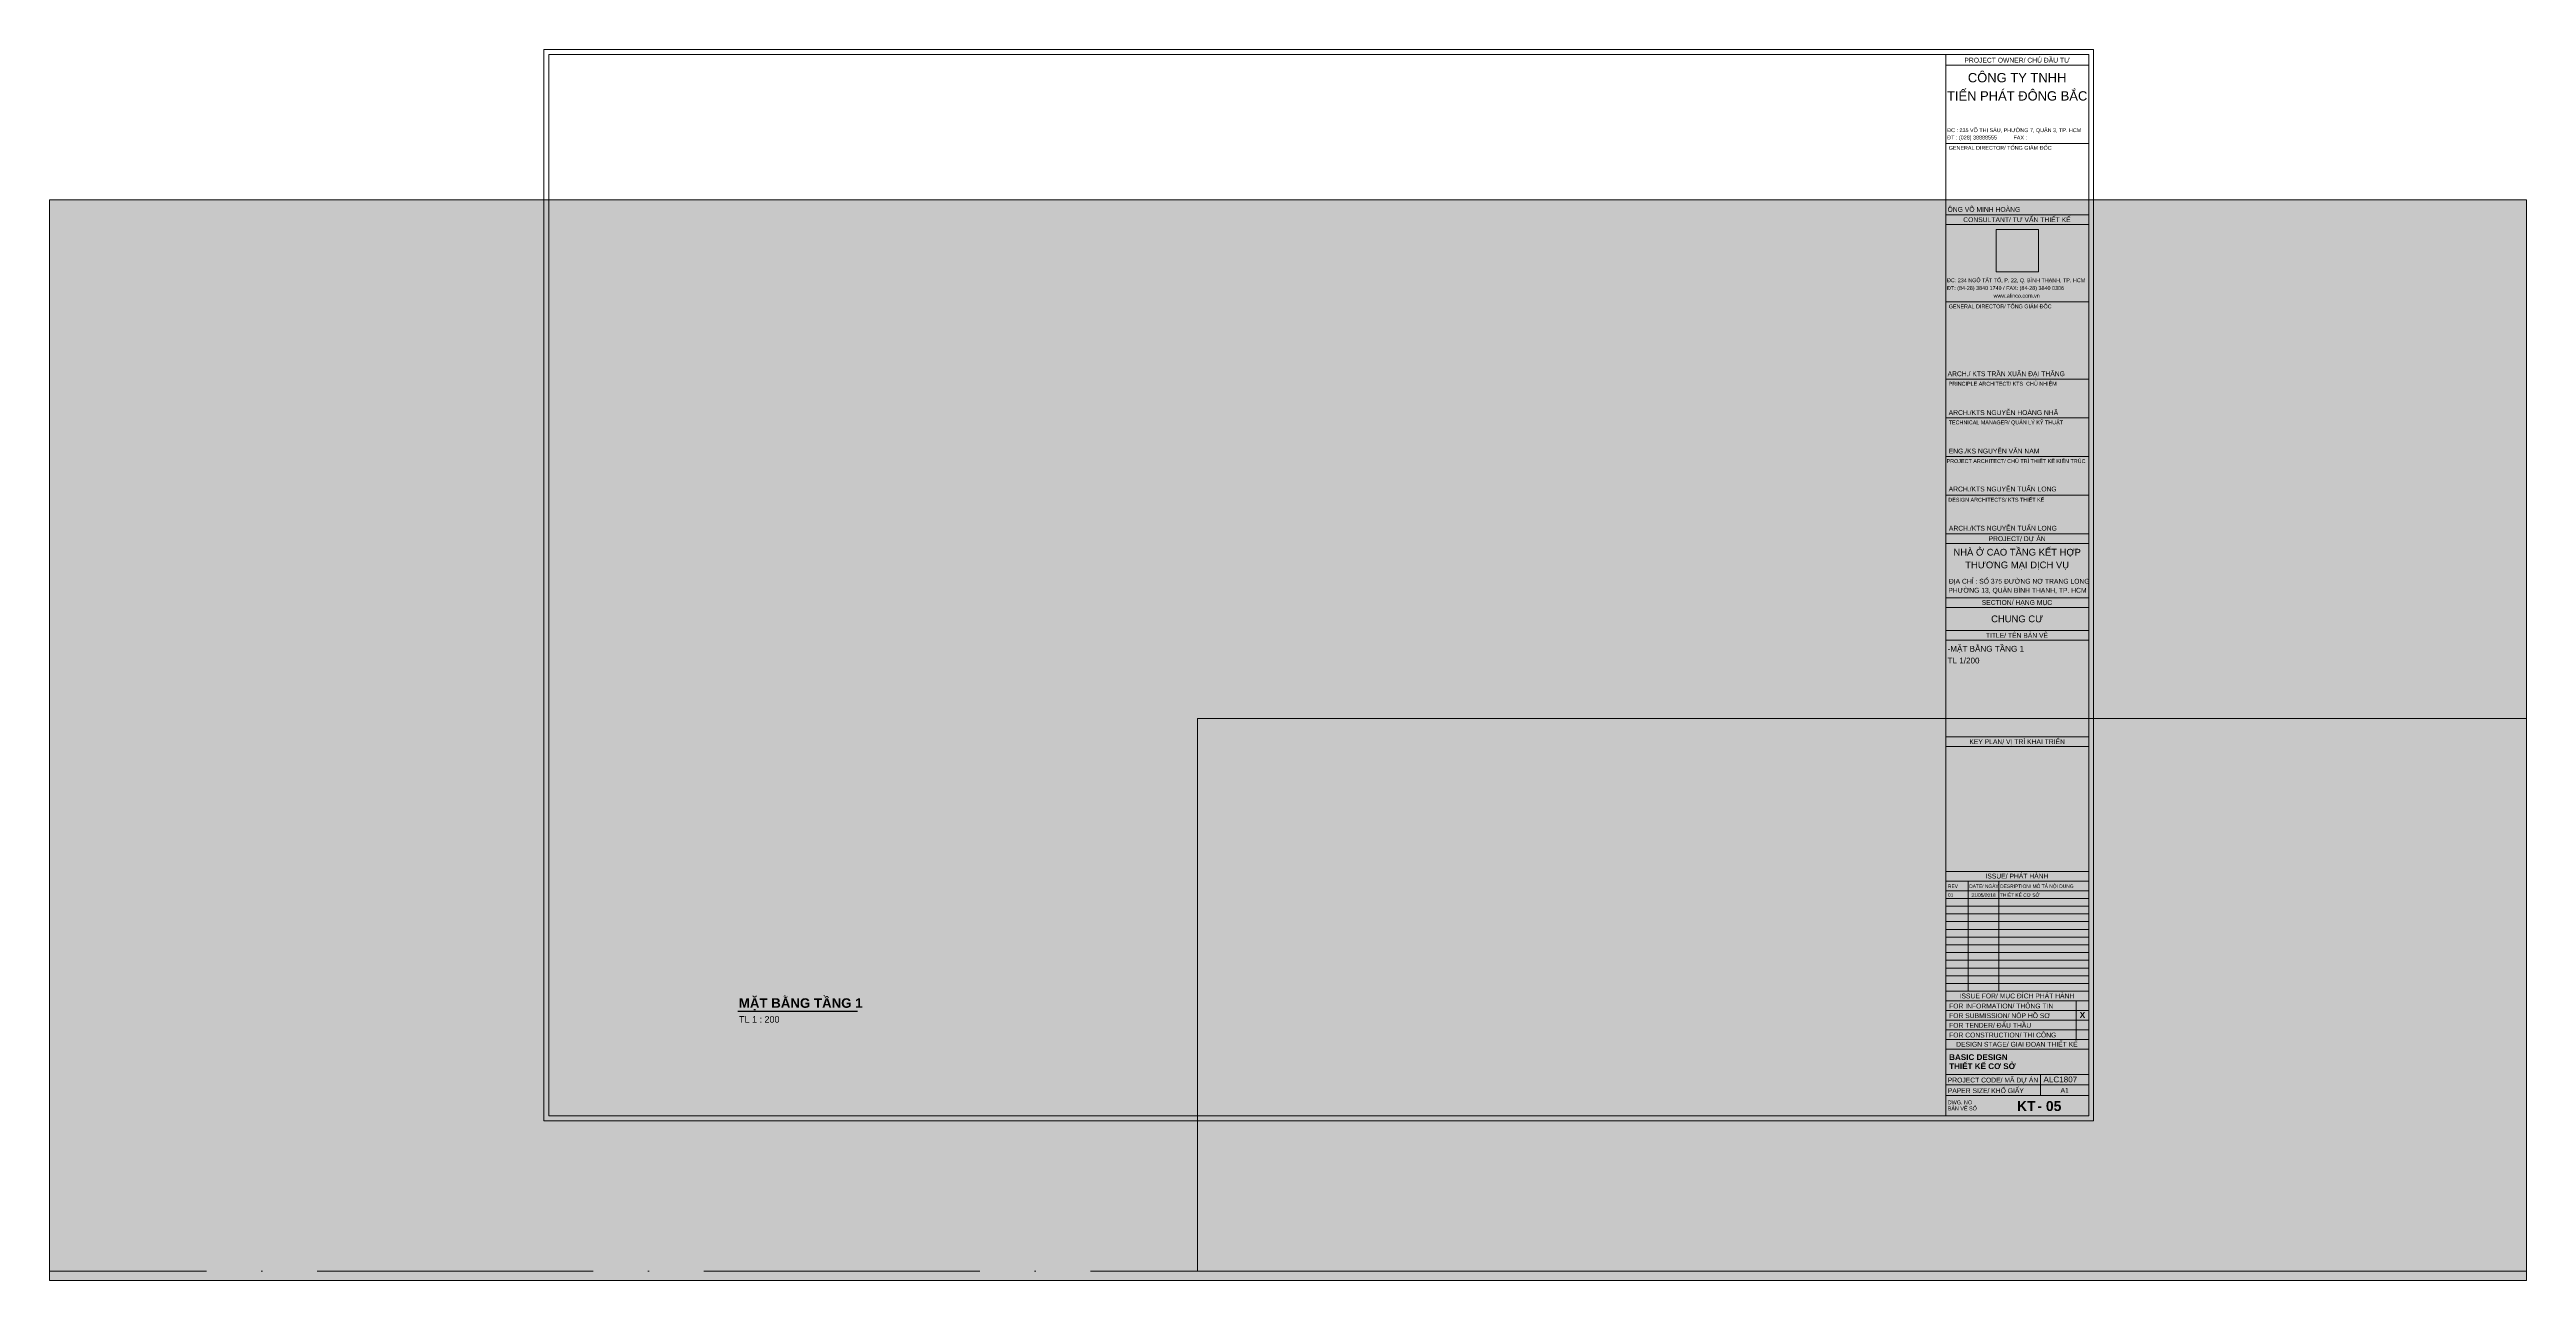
# Paper-space layout 'Layout1' of a CAD drawing. Header units: millimetres. Extents: x -223 to 1123, y -5 to 663.
# The model-space entities are those that its viewports show. They can reach past a viewport. Long polylines and large blocks are cut down to what shows.
import ezdxf

# ---------------------------------------------------------------- set-up
doc = ezdxf.new("R2010")
doc.units = ezdxf.units.MM
doc.linetypes.add('Grid Line', pattern=[4.2, 3, -0.6, 0, -0.6])
for name, color, linetype, lineweight in [('A-FLOR-PATT', 8, 'Continuous', 9), ('G-ANNO-TTLB', 6, 'Continuous', 5), ('G-ANNO-TTLB-MEDM', 33, 'Continuous', 9), ('G-ANNO-TTLB-THIN', 151, 'Continuous', 5), ('NET-CAT', 3, 'Continuous', 15), ('TRUC', 225, 'Continuous', 5), ('X-COT HAM$0$LC.HA', 8, 'Continuous', 9)]:
    doc.layers.add(name, color=color, linetype=linetype, lineweight=lineweight)
doc.styles.add('Arial_10', font='arial_0.ttf', dxfattribs={"height": 2.5})
doc.styles.add('Arial_11', font='arial_0.ttf', dxfattribs={"height": 4.8})
doc.styles.add('Arial_12', font='arial_0.ttf', dxfattribs={"height": 2})
doc.styles.add('Arial_13', font='arial_0.ttf', dxfattribs={"height": 3.5})
doc.styles.add('Arial_14', font='arial_0.ttf', dxfattribs={"height": 3})
doc.styles.add('Arial_15', font='arial_0.ttf', dxfattribs={"height": 1.8})
doc.styles.add('Arial_7', font='arial_0.ttf', dxfattribs={"height": 2.5})
doc.styles.add('Arial_8', font='arial_0.ttf', dxfattribs={"height": 2})
doc.styles.add('Arial_9', font='arial_0.ttf', dxfattribs={"height": 1.8})
doc.styles.add('Arial_B_1', font='arialbd_0.ttf', dxfattribs={"height": 3})
doc.styles.add('Arial_B_2', font='arialbd_0.ttf', dxfattribs={"height": 5.15873})
picture_1 = doc.add_image_def('image1.jpg', size_in_pixel=(598, 599))

# ---------------------------------------------------------------- blocks, each defined once
blk = doc.blocks.new('KT-A1 - KT-A1-1017761--MẶT BẰNG TẦNG 1')
at = {"layer": 'G-ANNO-TTLB-MEDM'}
for p, q in [((28, 553.5), (28, 4.5)), ((825, 553.5), (28, 553.5)), ((751, 553.5), (751, 4.5)), ((825, 4.5), (825, 553.5)), ((28, 4.5), (825, 4.5))]:
    blk.add_line(p, q, dxfattribs=at)
at = {"layer": 'G-ANNO-TTLB-THIN'}
for p, q in [((827.5, 556), (25.5, 556)), ((25.5, 556), (25.5, 2)), ((827.5, 2), (827.5, 556)), ((825, 548), (751, 548)), ((825, 507.5), (751, 507.5)), ((825, 470.5), (751, 470.5)), ((825, 465.5), (751, 465.5)), ((825, 425.5), (751, 425.5)), ((825, 385.5), (751, 385.5)), ((825, 365.5), (751, 365.5)), ((825, 345.5), (751, 345.5)), ((825, 325.5), (751, 325.5)), ((825, 305.5), (751, 305.5)), ((825, 300.5), (751, 300.5)), ((825, 272.5), (751, 272.5)), ((825, 267.5), (751, 267.5)), ((825, 255.5), (751, 255.5)), ((825, 250.5), (751, 250.5)), ((825, 200.5), (751, 200.5)), ((825, 195.5), (751, 195.5)), ((825, 131), (751, 131)), ((825, 126), (751, 126)), ((825, 121), (751, 121)), ((825, 117), (751, 117)), ((762.5, 69), (762.5, 126)), ((778.5, 69), (778.5, 126)), ((825, 113), (751, 113)), ((825, 109), (751, 109)), ((825, 105), (751, 105)), ((825, 101), (751, 101)), ((825, 97), (751, 97)), ((825, 93), (751, 93)), ((825, 89), (751, 89)), ((825, 85), (751, 85)), ((825, 81), (751, 81)), ((825, 77), (751, 77)), ((825, 73), (751, 73)), ((825, 69), (751, 69)), ((825, 64), (751, 64)), ((825, 59), (751, 59)), ((825, 54), (751, 54)), ((818.5, 44), (818.5, 64)), ((825, 49), (751, 49)), ((825, 44), (751, 44)), ((825, 39), (751, 39)), ((825, 26), (751, 26)), ((800, 26), (800, 15)), ((825, 20.5), (751, 20.5)), ((825, 15), (751, 15)), ((25.5, 2), (827.5, 2))]:
    blk.add_line(p, q, dxfattribs=at)
at = {"layer": 'G-ANNO-TTLB', "line_spacing_factor": 0.936439}
for s, insert, char_height, width, attachment_point, style in [('\\pt12.7,25.4,38.1,50.8,63.5,76.2,88.9,101.6,114.3,127,139.7,152.4,165.1,177.8,190.5,203.2,215.9,228.6,241.3,254,266.7,279.4,292.1,304.8,317.5,330.2,342.9,355.6,368.3,381,393.7,406.4;PROJECT OWNER/ CHỦ {\\fArial|b0|i0|c238|p34;ĐẦU T}Ư', (787.9, 551.8), 2.5, 72.23, 2, 'Arial_7'), ('\\pt12,24,36,48,60,72,84,96,108,120,132,144,156,168,180,192,204,216,228,240,252,264,276,288,300,312,324,336,348,360,372,384;GENERAL DIRECTOR/ TỔNG GIÁM {\\fArial|b0|i0|c238|p34;ĐỐC}', (752.5, 506.2), 2, 71.44, 1, 'Arial_8'), ('\\pt12.7,25.4,38.1,50.8,63.5,76.2,88.9,101.6,114.3,127,139.7,152.4,165.1,177.8,190.5,203.2,215.9,228.6,241.3,254,266.7,279.4,292.1,304.8,317.5,330.2,342.9,355.6,368.3,381,393.7,406.4;ÔNG VÕ MINH HOÀNG', (751.9, 474.6), 2.5, 72.03, 1, 'Arial_7'), ('\\pt12.7,25.4,38.1,50.8,63.5,76.2,88.9,101.6,114.3,127,139.7,152.4,165.1,177.8,190.5,203.2,215.9,228.6,241.3,254,266.7,279.4,292.1,304.8,317.5,330.2,342.9,355.6,368.3,381,393.7,406.4;CONSULTANT/ T{\\fArial|b0|i0|c163|p34;Ư VẤN THIẾT KẾ}', (787.8, 469.3), 2.5, 72.36, 2, 'Arial_7'), ('\\pt12,24,36,48,60,72,84,96,108,120,132,144,156,168,180,192,204,216,228,240,252,264,276,288,300,312,324,336,348,360,372,384;{\\fArial|b0|i0|c238|p34;ĐC: 234 NGÔ TẤT TỐ, P. 22, Q. B}ÌNH THẠNH, TP. HCM', (751.6, 437.7), 2, 72.89, 1, 'Arial_8'), ('\\pt12,24,36,48,60,72,84,96,108,120,132,144,156,168,180,192,204,216,228,240,252,264,276,288,300,312,324,336,348,360,372,384;{\\fArial|b0|i0|c238|p34;ĐT: (84-28) 3840 1749 / FAX: (84-28) 3840 0306}', (751.6, 433.7), 2, 72.89, 1, 'Arial_8'), ('\\pt12,24,36,48,60,72,84,96,108,120,132,144,156,168,180,192,204,216,228,240,252,264,276,288,300,312,324,336,348,360,372,384;GENERAL DIRECTOR/ TỔNG GIÁM {\\fArial|b0|i0|c238|p34;ĐỐC}', (752.5, 424.2), 2, 71.44, 1, 'Arial_8'), ('\\pt12,24,36,48,60,72,84,96,108,120,132,144,156,168,180,192,204,216,228,240,252,264,276,288,300,312,324,336,348,360,372,384;{\\fArial|b0|i0|c238|p34;www.alinco.com.vn}', (775.7, 429.7), 2, 24.61, 1, 'Arial_8'), ('\\pt12.7,25.4,38.1,50.8,63.5,76.2,88.9,101.6,114.3,127,139.7,152.4,165.1,177.8,190.5,203.2,215.9,228.6,241.3,254,266.7,279.4,292.1,304.8,317.5,330.2,342.9,355.6,368.3,381,393.7,406.4;ARCH./ KTS TRẦN XUÂN {\\fArial|b0|i0|c238|p34;ĐẠI THẮNG}', (751.9, 389.6), 2.5, 72.03, 1, 'Arial_7'), ('\\pt12,24,36,48,60,72,84,96,108,120,132,144,156,168,180,192,204,216,228,240,252,264,276,288,300,312,324,336,348,360,372,384;PRINCIPLE ARCHITECT/ KTS  CHỦ NHIỆM', (752.5, 384.2), 2, 71.44, 1, 'Arial_8'), ('\\pt12,24,36,48,60,72,84,96,108,120,132,144,156,168,180,192,204,216,228,240,252,264,276,288,300,312,324,336,348,360,372,384;TECHNICAL MANAGER/ QUẢN LÝ KỸ THUẬT', (752.5, 364.2), 2, 71.24, 1, 'Arial_8'), ('\\pt12,24,36,48,60,72,84,96,108,120,132,144,156,168,180,192,204,216,228,240,252,264,276,288,300,312,324,336,348,360,372,384;PROJECT ARCHITECT/ CHỦ TRÌ THIẾT KẾ KIẾN TRÚC', (751.4, 344.2), 2, 75.21, 1, 'Arial_8'), ('\\pt12,24,36,48,60,72,84,96,108,120,132,144,156,168,180,192,204,216,228,240,252,264,276,288,300,312,324,336,348,360,372,384;DESIGN ARCHITECTS/ KTS THIẾT KẾ', (752.3, 324.2), 2, 71.24, 1, 'Arial_8'), ('\\pt12.7,25.4,38.1,50.8,63.5,76.2,88.9,101.6,114.3,127,139.7,152.4,165.1,177.8,190.5,203.2,215.9,228.6,241.3,254,266.7,279.4,292.1,304.8,317.5,330.2,342.9,355.6,368.3,381,393.7,406.4;PROJECT/ DỰ ÁN', (787.9, 304.3), 2.5, 72.36, 2, 'Arial_7'), ('\\pt12.7,25.4,38.1,50.8,63.5,76.2,88.9,101.6,114.3,127,139.7,152.4,165.1,177.8,190.5,203.2,215.9,228.6,241.3,254,266.7,279.4,292.1,304.8,317.5,330.2,342.9,355.6,368.3,381,393.7,406.4;SECTION/ HẠNG MỤC', (787.8, 271.3), 2.5, 72.36, 2, 'Arial_7'), ('\\pt12.7,25.4,38.1,50.8,63.5,76.2,88.9,101.6,114.3,127,139.7,152.4,165.1,177.8,190.5,203.2,215.9,228.6,241.3,254,266.7,279.4,292.1,304.8,317.5,330.2,342.9,355.6,368.3,381,393.7,406.4;TITLE/ TÊN BẢN VẼ', (787.8, 254.3), 2.5, 72.36, 2, 'Arial_7'), ('\\pt12.7,25.4,38.1,50.8,63.5,76.2,88.9,101.6,114.3,127,139.7,152.4,165.1,177.8,190.5,203.2,215.9,228.6,241.3,254,266.7,279.4,292.1,304.8,317.5,330.2,342.9,355.6,368.3,381,393.7,406.4;KEY PLAN/ VỊ TRÍ KHAI TRIỂN', (787.9, 199.3), 2.5, 72.36, 2, 'Arial_7'), ('\\pt12.7,25.4,38.1,50.8,63.5,76.2,88.9,101.6,114.3,127,139.7,152.4,165.1,177.8,190.5,203.2,215.9,228.6,241.3,254,266.7,279.4,292.1,304.8,317.5,330.2,342.9,355.6,368.3,381,393.7,406.4;ISSUE/ PHÁT HÀNH', (787.8, 129.8), 2.5, 72.36, 2, 'Arial_7'), ('\\pt12.70001,25.4,38.10001,50.8,63.5,76.19999,88.9,101.59999,114.3,127.00001,139.7,152.40001,165.1,177.8,190.49999,203.2,215.89999,228.6,241.30001,254,266.70001,279.4,292.1,304.79999,317.5,330.19999,342.9,355.60001,368.3,381.00001,393.7,406.4;REV', (752.1, 124.2), 1.8, 9.39, 1, 'Arial_9'), ('\\pt12.70001,25.4,38.10001,50.8,63.5,76.19999,88.9,101.59999,114.3,127.00001,139.7,152.40001,165.1,177.8,190.49999,203.2,215.89999,228.6,241.30001,254,266.70001,279.4,292.1,304.79999,317.5,330.19999,342.9,355.60001,368.3,381.00001,393.7,406.4;DATE/ NGÀY', (763.1, 124.2), 1.8, 15.21, 1, 'Arial_9'), ('\\pt12.70001,25.4,38.10001,50.8,63.5,76.19999,88.9,101.59999,114.3,127.00001,139.7,152.40001,165.1,177.8,190.49999,203.2,215.89999,228.6,241.30001,254,266.70001,279.4,292.1,304.79999,317.5,330.19999,342.9,355.60001,368.3,381.00001,393.7,406.4;DESRIPTION/ MÔ TẢ NỘI DUNG', (779.1, 124.2), 1.8, 44.91, 1, 'Arial_9'), ('\\pt12.7,25.4,38.1,50.8,63.5,76.2,88.9,101.6,114.3,127,139.7,152.4,165.1,177.8,190.5,203.2,215.9,228.6,241.3,254,266.7,279.4,292.1,304.8,317.5,330.2,342.9,355.6,368.3,381,393.7,406.4;ISSUE FOR/ MỤC {\\fArial|b0|i0|c238|p34;ĐÍCH PHÁT H}ÀNH', (787.8, 67.8), 2.5, 72.36, 2, 'Arial_7'), ('\\pt12.7,25.4,38.1,50.8,63.5,76.2,88.9,101.6,114.3,127,139.7,152.4,165.1,177.8,190.5,203.2,215.9,228.6,241.3,254,266.7,279.4,292.1,304.8,317.5,330.2,342.9,355.6,368.3,381,393.7,406.4;FOR INFORMATION/ THÔNG TIN', (752.7, 62.6), 2.5, 54.77, 1, 'Arial_7'), ('\\pt12.7,25.4,38.1,50.8,63.5,76.2,88.9,101.6,114.3,127,139.7,152.4,165.1,177.8,190.5,203.2,215.9,228.6,241.3,254,266.7,279.4,292.1,304.8,317.5,330.2,342.9,355.6,368.3,381,393.7,406.4;FOR SUBMISSION/ NỘP HỒ S{\\fArial|b0|i0|c163|p34;Ơ}', (752.7, 57.6), 2.5, 53.38, 1, 'Arial_7'), ('\\pt12.7,25.4,38.1,50.8,63.5,76.2,88.9,101.6,114.3,127,139.7,152.4,165.1,177.8,190.5,203.2,215.9,228.6,241.3,254,266.7,279.4,292.1,304.8,317.5,330.2,342.9,355.6,368.3,381,393.7,406.4;FOR TENDER/ {\\fArial|b0|i0|c238|p34;ĐẤU THẦU}', (752.7, 52.6), 2.5, 43.66, 1, 'Arial_7'), ('\\pt12.69999,25.40001,38.1,50.79999,63.50001,76.2,88.89999,101.60001,114.3,126.99999,139.70001,152.4,165.09999,177.80001,190.5,203.19999,215.90001,228.6,241.29999,254.00001,266.7,279.39999,292.10001,304.8,317.49999,330.20001,342.9,355.59999,368.30001,381,393.69999,406.40001;X', (820.3, 58.2), 3, 2.939, 1, 'Arial_B_1'), ('\\pt12.7,25.4,38.1,50.8,63.5,76.2,88.9,101.6,114.3,127,139.7,152.4,165.1,177.8,190.5,203.2,215.9,228.6,241.3,254,266.7,279.4,292.1,304.8,317.5,330.2,342.9,355.6,368.3,381,393.7,406.4;FOR CONSTRUCTION/ THI CÔNG', (752.7, 47.6), 2.5, 56.09, 1, 'Arial_7'), ('\\pt12.7,25.4,38.1,50.8,63.5,76.2,88.9,101.6,114.3,127,139.7,152.4,165.1,177.8,190.5,203.2,215.9,228.6,241.3,254,266.7,279.4,292.1,304.8,317.5,330.2,342.9,355.6,368.3,381,393.7,406.4;DESIGN STAGE/ GIAI {\\fArial|b0|i0|c238|p34;ĐOẠN THIẾT KẾ}', (787.8, 42.8), 2.5, 72.36, 2, 'Arial_7'), ('\\pt12.69999,25.40001,38.1,50.79999,63.50001,76.2,88.89999,101.60001,114.3,126.99999,139.70001,152.4,165.09999,177.80001,190.5,203.19999,215.90001,228.6,241.29999,254.00001,266.7,279.39999,292.10001,304.8,317.49999,330.20001,342.9,355.59999,368.30001,381,393.69999,406.40001;BASIC DESIGN THIẾT KẾ C{\\fArial|b1|i0|c163|p34;Ơ SỞ}', (752.7, 36.4), 3, 35.46, 1, 'Arial_B_1'), ('\\pt12.7,25.4,38.1,50.8,63.5,76.2,88.9,101.6,114.3,127,139.7,152.4,165.1,177.8,190.5,203.2,215.9,228.6,241.3,254,266.7,279.4,292.1,304.8,317.5,330.2,342.9,355.6,368.3,381,393.7,406.4;PROJECT CODE/ MÃ DỰ ÁN', (752, 24.3), 2.5, 46.96, 1, 'Arial_7'), ('\\pt12.7,25.4,38.1,50.8,63.5,76.2,88.9,101.6,114.3,127,139.7,152.4,165.1,177.8,190.5,203.2,215.9,228.6,241.3,254,266.7,279.4,292.1,304.8,317.5,330.2,342.9,355.6,368.3,381,393.7,406.4;PAPER SIZE/ KHỔ GIẤY', (752, 18.8), 2.5, 46.96, 1, 'Arial_7'), ('\\pt12.7,25.4,38.1,50.8,63.5,76.2,88.9,101.6,114.3,127,139.7,152.4,165.1,177.8,190.5,203.2,215.9,228.6,241.3,254,266.7,279.4,292.1,304.8,317.5,330.2,342.9,355.6,368.3,381,393.7,406.4;A1', (812.5, 19), 2.5, 23.02, 2, 'Arial_7'), ('\\pt12,24,36,48,60,72,84,96,108,120,132,144,156,168,180,192,204,216,228,240,252,264,276,288,300,312,324,336,348,360,372,384;DWG. NO BẢN VẼ SỐ', (752, 12.5), 2, 16.14, 1, 'Arial_8')]:
    blk.add_mtext(s, dxfattribs=dict(at, insert=insert, char_height=char_height, width=width, attachment_point=attachment_point, style=style))
at = {"layer": 'G-ANNO-TTLB'}
image = blk.add_image(picture_1, insert=(777, 441), size_in_units=(21.9, 22), dxfattribs=at)
image.dxf.flags = 7
blk = doc.blocks.new('ALC1807-ASCENT PLAZA-KET CAU_rvt-1-MẶT BẰNG TẦNG 1')
at = {"layer": 'X-COT HAM$0$LC.HA'}
h = blk.add_hatch(color=256, dxfattribs=at)
h.dxf.hatch_style = 1
h.paths.add_polyline_path([(2400.5, -0.1), (2400.5, 299.9), (400.5, 299.9), (400.5, -0.1)])
at = {"ltscale": 1000}
blk.add_lwpolyline([(2400.5, -0.1), (2400.5, 299.9), (400.5, 299.9), (400.5, -0.1)], close=True, dxfattribs=at)

msp = doc.modelspace()

# ---------------------------------------------------------------- hatches: boundary and pattern name
at = {"layer": 'A-FLOR-PATT', "lineweight": 5}
h = msp.add_hatch(dxfattribs=at)
h.set_pattern_fill('FP_12', color=256, style=0, pattern_type=2)
h.set_pattern_definition([(97.219, (-2062050.49, -1872631.13), (-100.375984, 77.8062945), [23.812, -155.793]), (52.219, (-2062050.49, -1872631.13), (-100.3754935, 77.8059143), [23.813, -103.188]), (142.219, (-2062050.49, -1872631.13), (-77.8059143, -100.3754935), [23.813, -103.188])])
h.paths.add_polyline_path([(365.8, -3904.1), (8526.5, -3904.1), (8245.4, -3834.5), (7967.1, -3754.4), (7692.1, -3663.7), (7420.7, -3562.7), (7153.3, -3451.5), (6890.3, -3330.2), (6632.2, -3199.1), (6379.1, -3058.2), (6131.7, -2907.9), (5890, -2748.2), (5654.6, -2579.6), (5425.8, -2402.1), (5203.9, -2216.1), (2104.7, -0.1), (400.5, -0.1), (400.5, 299.9), (1685.1, 299.9), (-731.3, 2027.7), (-965.9, 2203), (-1193.2, 2387.7), (-1412.6, 2581.7), (-1623.9, 2784.5), (-1826.6, 2995.9), (-2020.4, 3215.5), (-2205, 3442.9), (-2380.1, 3677.7), (-2545.3, 3919.5), (-2700.4, 4168), (-2870.1, 4471), (-3000, 4727.8), (-3122, 4995.6), (-3228.5, 5256.6), (-3326.5, 5527.8), (-3413.4, 5802.8), (-3489.1, 6081.3), (-3553.5, 6362.6), (-3606.4, 6646.4), (-3647.7, 6932.2), (-3677.4, 7219.5), (-3695.4, 7507.8), (-3701.6, 7796.5), (-3695.2, 8099.1), (-3674.3, 8475.5), (-3427.7, 14554.4), (-3425.6, 14751.3), (-3435.5, 14954.1), (-3457.5, 15156), (-3491.5, 15356.4), (-3537.4, 15554.5), (-3595.2, 15749.7), (-3664.7, 15941.4), (-3725.5, 16087.5), (-3811.6, 16264.7), (-3907.9, 16436.5), (-4013.9, 16602.5), (-4129.3, 16762.1), (-4253.8, 16914.7), (-4386.9, 17059.9), (-4528.2, 17197.1), (-4677.2, 17325.8), (-4677.2, 14431.7), (-4643.3, 10459.8), (-4643.3, 10459.3), (-4711.1, 6469), (-4562.1, 864.6), (-4562.1, 864.5), (-4635.9, -2137), (-4588.9, -3904.1), (-4586.2, -3904.1)], flags=0)

# ---------------------------------------------------------------- linework, layer by layer
at = {"layer": 'TRUC', "linetype": 'Grid Line', "ltscale": 50}
msp.add_line((48819.1, -0.1), (-19344.9, -0.1), dxfattribs=at)

# ---------------------------------------------------------------- block references
at = {"layer": 'NET-CAT'}
msp.add_blockref('ALC1807-ASCENT PLAZA-KET CAU_rvt-1-MẶT BẰNG TẦNG 1', (0, 0), dxfattribs=at)

psp = doc.layouts.get("Layout1")

# ---------------------------------------------------------------- block references
at = {"layer": 'G-ANNO-TTLB', "xscale": 1.05, "yscale": 1.05, "zscale": 1.05}
psp.add_blockref('KT-A1 - KT-A1-1017761--MẶT BẰNG TẦNG 1', (18.5, 79.4), dxfattribs=at)

# ---------------------------------------------------------------- texts
at = {"layer": 'G-ANNO-TTLB', "line_spacing_factor": 0.941778}
for s, insert, char_height, width, attachment_point, style in [('CÔNG TY TNHH', (845.8, 650.5), 5.04, 63.741, 2, 'Arial_11'), ('TIẾN PHÁT ĐÔNG BẮC', (845.8, 640.6), 5.04, 91.014, 2, 'Arial_11'), ('ĐC : 235 VÕ THỊ SÁU, PHƯỜNG 7, QUẬN 3, TP. HCM', (807.8, 620.5), 2.1, 86.949, 1, 'Arial_12'), ('ĐT : (028) 38888555           FAX :', (807.8, 616.5), 2.1, 51.882, 1, 'Arial_12'), ('ARCH./KTS NGUYỄN HOÀNG NHÃ', (808.6, 467.4), 2.625, 70.896, 1, 'Arial_10'), ('ENG./KS NGUYỄN VĂN NAM', (808.6, 446.5), 2.625, 58.78, 1, 'Arial_10'), ('ARCH./KTS NGUYỄN TUẤN LONG', (808.6, 425.9), 2.625, 69.932, 1, 'Arial_10'), ('ARCH./KTS NGUYỄN TUẤN LONG', (808.7, 404.6), 2.625, 69.932, 1, 'Arial_10'), ('NHÀ Ở CAO TẦNG KẾT HỢP', (845.8, 392.1), 3.675, 82.694, 2, 'Arial_13'), ('THƯƠNG MẠI DỊCH VỤ', (845.8, 385.2), 3.675, 67.262, 2, 'Arial_13'), ('ĐỊA CHỈ : SỐ 375 ĐƯỜNG NƠ TRANG LONG', (808.7, 375.8), 2.625, 91.272, 1, 'Arial_10'), ('PHƯỜNG 13, QUẬN BÌNH THẠNH, TP. HCM', (808.4, 370.9), 2.625, 89.633, 1, 'Arial_10'), ('CHUNG CƯ', (845.8, 355.9), 3.67, 33.744, 2, 'Arial_13'), ('-MẶT BẰNG TẦNG 1', (808, 339.4), 3.15, 49.592, 1, 'Arial_14'), ('TL 1/200', (808, 333), 3.15, 20.785, 1, 'Arial_14'), ('01', (808.2, 205), 1.89, 3.517, 1, 'Arial_15'), ('31/05/2018', (827.5, 205), 1.89, 15.827, 2, 'Arial_15'), ('THIẾT KẾ CƠ SỞ', (836.5, 205), 1.89, 25.73, 1, 'Arial_15'), ('TL 1 : 200', (151.3, 138.3), 3.5, 26.352, 1, 'Arial_13'), ('ALC1807', (860.1, 105.5), 3.15, 21.942, 1, 'Arial_14'), ('KT', (845.7, 92.2), 5.42, 11.762, 1, 'Arial_B_2'), ('- 05', (856.8, 92.2), 5.42, 15.169, 1, 'Arial_B_2')]:
    psp.add_mtext(s, dxfattribs=dict(at, insert=insert, char_height=char_height, width=width, attachment_point=attachment_point, style=style))

# ---------------------------------------------------------------- viewports
at = {"layer": '0'}
psp.add_viewport(center=(449.6, 288.2), size=(1345.9, 586.824), view_center_point=(449.6, 288.2), view_height=586.824, dxfattribs=at)

# ---------------------------------------------------------------- next in the draw order: texts
at = {"layer": 'G-ANNO-TTLB', "lineweight": 30, "insert": (149.2, 148), "char_height": 5.159, "width": 80.131, "attachment_point": 1, "line_spacing_factor": 0.941778, "style": 'Arial_B_2', "bg_fill": 3, "box_fill_scale": 1.25, "bg_fill_color": 256, "bg_fill_true_color": 13158600, "bg_fill_transparency": 0}
psp.add_mtext(' MẶT BẰNG TẦNG 1', dxfattribs=at)

# ---------------------------------------------------------------- next in the draw order: linework, layer by layer
at = {"layer": 'G-ANNO-TTLB', "lineweight": 30}
psp.add_line((150.7, 141), (215.7, 141), dxfattribs=at)

doc.saveas('drawing.dxf')
